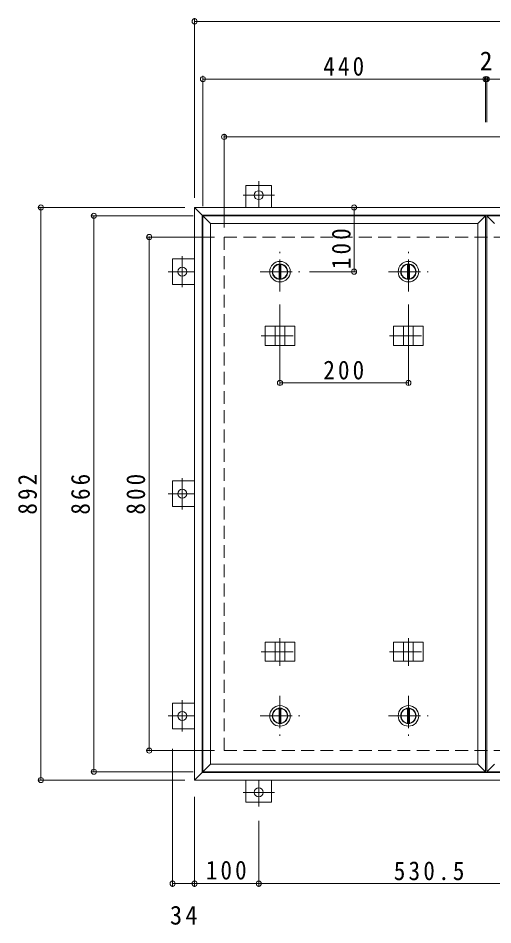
# Model space of a CAD drawing. Units: millimetres at full size, sheet at 1:10. Extents: x -2570 to 2371, y -1962 to 1185.
# Drawn here: x -2266 to -1527, y -258 to 1155 of the extents above; entities that cross this region are included whole.
import ezdxf
from ezdxf.enums import TextEntityAlignment as Align

# ---------------------------------------------------------------- set-up
doc = ezdxf.new("R2010")
doc.units = ezdxf.units.MM
doc.header["$LTSCALE"] = 10
doc.header["$PDMODE"] = 32
doc.header["$PDSIZE"] = 8
doc.linetypes.add('CHAIN1', pattern=[8, 5, -1, 1, -1])
doc.linetypes.add('DASHED2', pattern=[3, 2, -1])
for name, color, linetype, lineweight in [('0-1_躯体', 2, 'DASHED2', 9), ('0-2_仕上', 4, 'Continuous', 9), ('0-3_建具', 4, 'Continuous', 9), ('0-C', 2, 'Continuous', 9), ('0-E', 3, 'Continuous', 9), ('0-F', 7, 'Continuous', 9)]:
    doc.layers.add(name, color=color, linetype=linetype, lineweight=lineweight)
doc.styles.add('ＭＳ ゴシック', font='')
doc.styles.get('ＭＳ ゴシック').set_extended_font_data('MS Gothic')

msp = doc.modelspace()

# ---------------------------------------------------------------- linework, layer by layer
at = {"layer": '0-1_躯体'}
for p, q in [((-1945.05, 813.77), (-245.05, 813.77)), ((-1945.05, 13.77), (-1945.05, 813.77)), ((-245.05, 13.77), (-1945.05, 13.77))]:
    msp.add_line(p, q, dxfattribs=at)
at = {"layer": '0-2_仕上'}
for p, q in [((-1978.05, 846.77), (-1978.05, -19.23)), ((-1966.05, 834.77), (-1966.05, -7.23)), ((-1550.05, 834.77), (-1550.05, -7.23)), ((-1538.05, 846.77), (-1538.05, -19.23)), ((-1536.05, 846.77), (-1536.05, -19.23))]:
    msp.add_line(p, q, dxfattribs=at)
for points in [[(-1966.05, 834.77), (-1978.05, 846.77), (-1538.05, 846.77)], [(-1966.05, 834.77), (-1550.05, 834.77), (-1538.05, 846.77)], [(-1524.05, 834.77), (-1536.05, 846.77), (-1096.05, 846.77)], [(-1966.05, -7.23), (-1978.05, -19.23), (-1538.05, -19.23)], [(-1966.05, -7.23), (-1550.05, -7.23), (-1538.05, -19.23)], [(-1524.05, -7.23), (-1536.05, -19.23), (-1096.05, -19.23)]]:
    msp.add_lwpolyline(points, dxfattribs=at)
at = {"layer": '0-3_建具', "color": 2}
for p, q in [((-1991.05, 859.77), (-1979.05, 847.77)), ((-1991.05, 859.77), (-199.05, 859.77)), ((-1991.05, -32.23), (-1991.05, 859.77)), ((-1979.05, 847.77), (-211.05, 847.77)), ((-1979.05, -20.23), (-1979.05, 847.77)), ((-1979.05, -20.23), (-1991.05, -32.23)), ((-211.05, -20.23), (-1979.05, -20.23)), ((-199.05, -32.23), (-1991.05, -32.23))]:
    msp.add_line(p, q, dxfattribs=at)
at = {"layer": '0-3_建具', "linetype": 'CHAIN1'}
for p, q in [((-1858.05, 681.89), (-1858.05, 638.65)), ((-1658.05, 681.89), (-1658.05, 638.65)), ((-1887.46, 659.77), (-1828.64, 659.77)), ((-1687.46, 659.77), (-1628.64, 659.77)), ((-1858.05, 145.65), (-1858.05, 188.89)), ((-1658.05, 145.65), (-1658.05, 188.89)), ((-1887.46, 167.77), (-1828.64, 167.77)), ((-1687.46, 167.77), (-1628.64, 167.77))]:
    msp.add_line(p, q, dxfattribs=at)
at = {"layer": '0-3_建具'}
for p, q in [((-1881.14, 674.77), (-1881.14, 644.77)), ((-1881.14, 674.77), (-1834.96, 674.77)), ((-1865.55, 674.77), (-1865.55, 644.77)), ((-1850.55, 674.77), (-1850.55, 644.77)), ((-1834.96, 674.77), (-1834.96, 644.77)), ((-1681.14, 674.77), (-1681.14, 644.77)), ((-1681.14, 674.77), (-1634.96, 674.77)), ((-1665.55, 674.77), (-1665.55, 644.77)), ((-1650.55, 674.77), (-1650.55, 644.77)), ((-1634.96, 674.77), (-1634.96, 644.77)), ((-1881.14, 644.77), (-1834.96, 644.77)), ((-1681.14, 644.77), (-1634.96, 644.77)), ((-1881.14, 152.77), (-1881.14, 182.77)), ((-1881.14, 182.77), (-1834.96, 182.77)), ((-1865.55, 152.77), (-1865.55, 182.77)), ((-1850.55, 152.77), (-1850.55, 182.77)), ((-1834.96, 152.77), (-1834.96, 182.77)), ((-1681.14, 152.77), (-1681.14, 182.77)), ((-1681.14, 182.77), (-1634.96, 182.77)), ((-1665.55, 152.77), (-1665.55, 182.77)), ((-1650.55, 152.77), (-1650.55, 182.77)), ((-1634.96, 152.77), (-1634.96, 182.77)), ((-1881.14, 152.77), (-1834.96, 152.77)), ((-1681.14, 152.77), (-1634.96, 152.77))]:
    msp.add_line(p, q, dxfattribs=at)
at = {"layer": '0-C', "linetype": 'CHAIN1'}
for p, q in [((-1858.05, 728.77), (-1858.05, 790.77)), ((-1658.05, 728.77), (-1658.05, 790.77)), ((-1889.05, 759.77), (-1827.05, 759.77)), ((-1689.05, 759.77), (-1627.05, 759.77)), ((-1858.05, 98.77), (-1858.05, 36.77)), ((-1658.05, 98.77), (-1658.05, 36.77)), ((-1889.05, 67.77), (-1827.05, 67.77)), ((-1689.05, 67.77), (-1627.05, 67.77))]:
    msp.add_line(p, q, dxfattribs=at)
at = {"layer": '0-C'}
for p, q in [((-1859.55, 771.17), (-1859.55, 748.37)), ((-1856.55, 771.17), (-1856.55, 748.37)), ((-1659.55, 771.17), (-1659.55, 748.37)), ((-1656.55, 771.17), (-1656.55, 748.37)), ((-1859.55, 56.37), (-1859.55, 79.17)), ((-1856.55, 56.37), (-1856.55, 79.17)), ((-1659.55, 56.37), (-1659.55, 79.17)), ((-1656.55, 56.37), (-1656.55, 79.17))]:
    msp.add_line(p, q, dxfattribs=at)
for centre, radius in [((-1858.05, 759.77), 16), ((-1858.05, 759.77), 12), ((-1858.05, 759.77), 11.5), ((-1658.05, 759.77), 16), ((-1658.05, 759.77), 12), ((-1658.05, 759.77), 11.5), ((-1858.05, 67.77), 16), ((-1858.05, 67.77), 12), ((-1858.05, 67.77), 11.5), ((-1658.05, 67.77), 16), ((-1658.05, 67.77), 12), ((-1658.05, 67.77), 11.5)]:
    msp.add_circle(centre, radius, dxfattribs=at)
at = {"layer": '0-E'}
for p, q in [((-1911.05, 893.97), (-1871.05, 893.97)), ((-1911.05, 893.97), (-1911.05, 859.77)), ((-1871.05, 893.97), (-1871.05, 859.77)), ((-2025.25, 739.77), (-2025.25, 779.77)), ((-2025.25, 779.77), (-1991.05, 779.77)), ((-2025.25, 739.77), (-1991.05, 739.77)), ((-2025.25, 393.77), (-2025.25, 433.77)), ((-2025.25, 433.77), (-1991.05, 433.77)), ((-2025.25, 393.77), (-1991.05, 393.77)), ((-2025.25, 47.77), (-2025.25, 87.77)), ((-2025.25, 87.77), (-1991.05, 87.77)), ((-2025.25, 47.77), (-1991.05, 47.77)), ((-1911.05, -66.43), (-1911.05, -32.23)), ((-1871.05, -66.43), (-1871.05, -32.23)), ((-1871.05, -66.43), (-1911.05, -66.43))]:
    msp.add_line(p, q, dxfattribs=at)
at = {"layer": '0-E', "linetype": 'CHAIN1'}
for p, q in [((-1891.05, 900.94), (-1891.05, 859.77)), ((-1866.67, 878.97), (-1915.43, 878.97)), ((-2010.25, 784.15), (-2010.25, 735.39)), ((-2032.22, 759.77), (-1991.05, 759.77)), ((-2010.25, 438.15), (-2010.25, 389.39)), ((-2032.22, 413.77), (-1991.05, 413.77)), ((-2010.25, 92.15), (-2010.25, 43.39)), ((-2032.22, 67.77), (-1991.05, 67.77)), ((-1891.05, -73.4), (-1891.05, -32.23)), ((-1915.43, -51.43), (-1866.67, -51.43))]:
    msp.add_line(p, q, dxfattribs=at)
at = {"layer": '0-E'}
for centre in [(-1891.05, 878.97), (-2010.25, 759.77), (-2010.25, 413.77), (-2010.25, 67.77), (-1891.05, -51.43)]:
    msp.add_circle(centre, 7, dxfattribs=at)
at = {"layer": '0-F'}
for p, q in [((-1991.05, 874.77), (-1991.05, 1154.77)), ((-1991.05, 1149.77), (-199.05, 1149.77)), ((-1978.05, 861.77), (-1978.05, 1064.77)), ((-1978.05, 1059.77), (-1538.05, 1059.77)), ((-1538.05, 1062.77), (-1538.05, 992.88)), ((-1538.05, 1059.77), (-1536.05, 1059.77)), ((-1536.05, 1062.77), (-1536.05, 992.88)), ((-1536.05, 1059.77), (-1096.05, 1059.77)), ((-1945.05, 828.77), (-1945.05, 974.77)), ((-1945.05, 969.77), (-245.05, 969.77)), ((-2006.05, 859.77), (-2235.31, 859.77)), ((-2230.31, -32.23), (-2230.31, 859.77)), ((-1742.7, 859.77), (-1742.7, 759.77)), ((-1993.05, 846.77), (-2152.84, 846.77)), ((-2147.84, -19.23), (-2147.84, 846.77)), ((-1960.05, 813.77), (-2066.67, 813.77)), ((-2061.67, 13.77), (-2061.67, 813.77)), ((-1739.7, 759.77), (-1811.87, 759.77)), ((-1858.05, 583.47), (-1858.05, 708.77)), ((-1658.05, 583.47), (-1658.05, 708.77)), ((-1858.05, 586.47), (-1658.05, 586.47)), ((-2025.25, -198.6), (-2025.25, 16.56)), ((-1960.05, 13.77), (-2066.67, 13.77)), ((-1993.05, -19.23), (-2152.84, -19.23)), ((-2006.05, -32.23), (-2235.31, -32.23)), ((-1991.05, -58.44), (-1991.05, -198.6)), ((-1891.05, -95.74), (-1891.05, -198.6)), ((-2025.25, -193.6), (-1991.05, -193.6)), ((-1991.05, -193.6), (-1891.05, -193.6)), ((-1891.05, -193.6), (-1360.55, -193.6))]:
    msp.add_line(p, q, dxfattribs=at)
for p in [(-1991.05, 1149.77), (-1978.05, 1059.77), (-1538.05, 1059.77), (-1536.05, 1059.77), (-1945.05, 969.77), (-2230.31, 859.77), (-1742.7, 859.77), (-2147.84, 846.77), (-2061.67, 813.77), (-1742.7, 759.77), (-1858.05, 586.47), (-1658.05, 586.47), (-2061.67, 13.77), (-2230.31, -32.23), (-2147.84, -19.23), (-2025.25, -193.6), (-1991.05, -193.6), (-1891.05, -193.6)]:
    msp.add_point(p, dxfattribs=at)

# ---------------------------------------------------------------- texts
at = {"layer": '0-F', "color": 2, "style": 'ＭＳ ゴシック'}
msp.add_text('2', height=29.33, dxfattribs=at).set_placement((-1547.05, 1064.77), align=Align.BOTTOM_LEFT)
at = {"layer": '0-F', "color": 2, "char_height": 29.33, "attachment_point": 7, "style": 'ＭＳ ゴシック'}
for s, insert in [('\\T1.27;\\W0.9;440', (-1790.55, 1064.77)), ('\\T1.27;\\W0.9;200', (-1790.55, 591.47)), ('\\T1.27;\\W0.9;100', (-1973.55, -187.6)), ('\\T1.28;\\W0.9;530.5', (-1680.8, -188.6)), ('\\T1.27;\\W0.95;34', (-2029.4, -257.82))]:
    msp.add_mtext(s, dxfattribs=dict(at, insert=insert))
at = {"layer": '0-F', "color": 2, "char_height": 29.33, "attachment_point": 7, "rotation": 90, "style": 'ＭＳ ゴシック'}
for s, insert in [('\\T1.27;\\W0.9;100', (-1747.7, 763.78)), ('\\T1.27;\\W0.9;892', (-2236.31, 381.27)), ('\\T1.27;\\W0.9;866', (-2153.84, 381.27)), ('\\T1.27;\\W0.9;800', (-2067.67, 381.27))]:
    msp.add_mtext(s, dxfattribs=dict(at, insert=insert))

doc.saveas('drawing.dxf')
